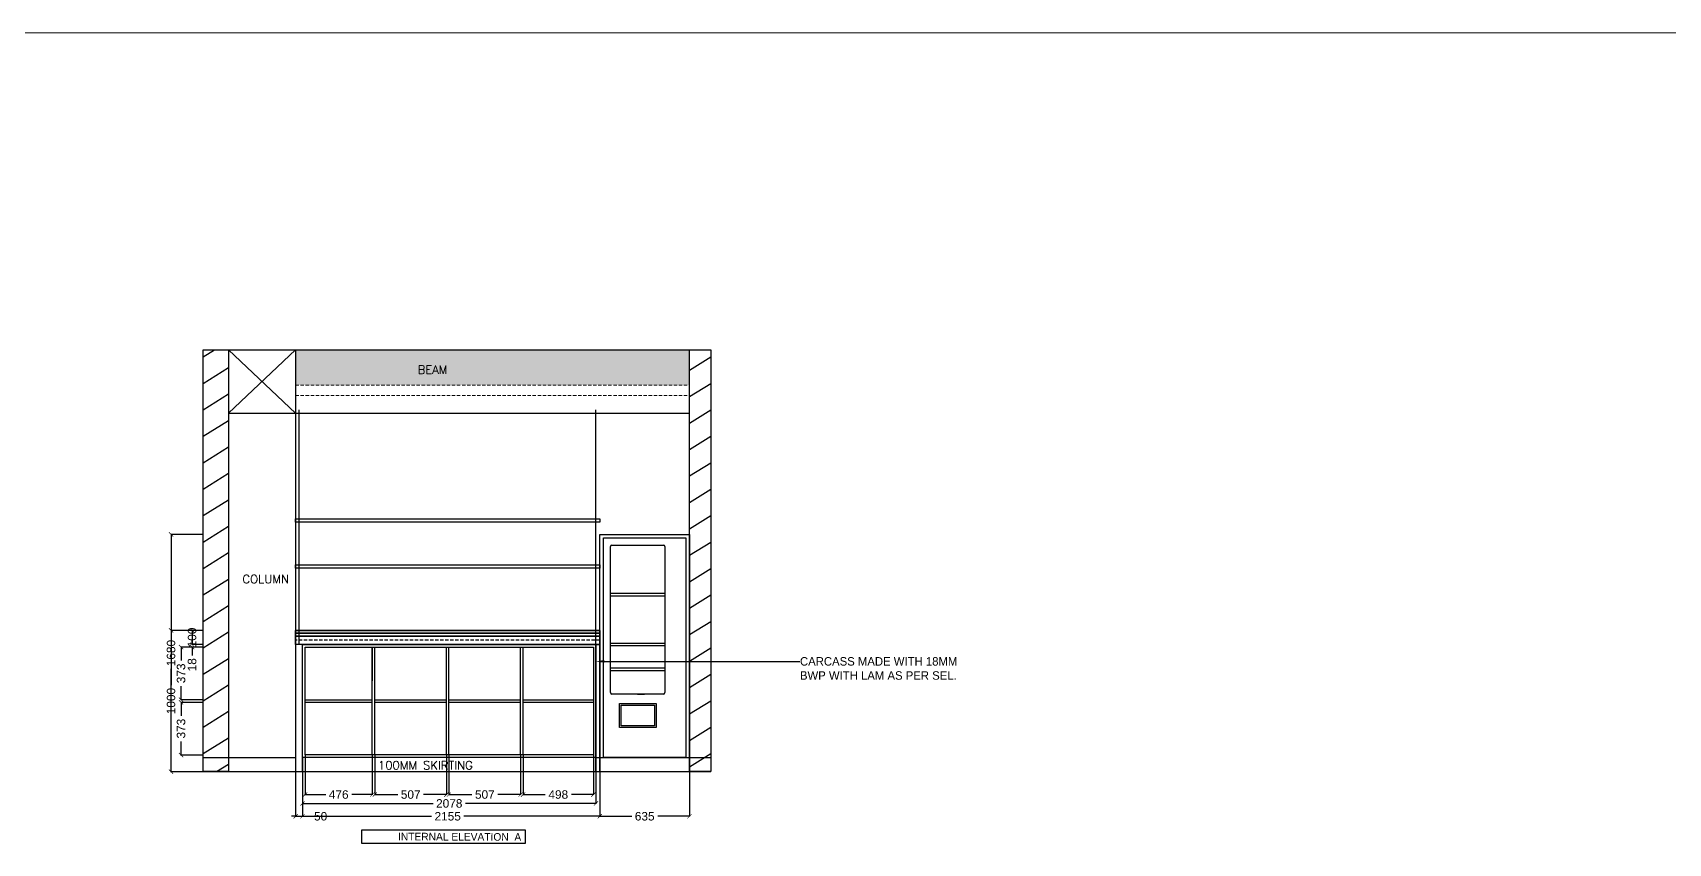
# Model space of a CAD drawing. Header units: millimetres. Extents: x 1464389 to 1998638, y -29162 to 256806.
# Drawn here: x 1531908 to 1543490, y 21363 to 27102 of the extents above; entities that cross this region are included whole.
import ezdxf
from ezdxf import colors
from ezdxf.entities.mleader import LeaderData, LeaderLine
from ezdxf.math import Vec2, Vec3

# ---------------------------------------------------------------- set-up
doc = ezdxf.new("R2010")
doc.units = ezdxf.units.MM
doc.header["$LTSCALE"] = 15
doc.header["$PDMODE"] = 35
doc.linetypes.add('HIDDEN', pattern=[9.525, 6.35, -3.175])
doc.layers.get('0').update_dxf_attribs({"lineweight": 5})
for name, color, linetype, lineweight in [('dimension', 1, 'Continuous', 25), ('false ceiling', 124, 'Continuous', 9), ('LS_DR_TEXT', 7, 'Continuous', 13)]:
    doc.layers.add(name, color=color, linetype=linetype, lineweight=lineweight)
doc.layers.add('Furnitures', color=7, linetype='Continuous', lineweight=25, true_color=0x753b00)
for name, color, linetype in [('Layer 1', 7, 'Continuous'), ('NEW WALL', 5, 'Continuous'), ('Text', 250, 'Continuous')]:
    doc.layers.add(name, color=color, linetype=linetype)
doc.layers.add('TEXTS', color=7, linetype='Continuous', true_color=0x636466)
doc.styles.add('ARIAL', font='arial.ttf')
doc.styles.add('ROMANS', font='romans.shx')
doc.dimstyles.new('SC-25', dxfattribs={"dimtxt": 60, "dimasz": 30, "dimexe": 0, "dimexo": 0, "dimgap": 25, "dimtad": 0, "dimdec": 0, "dimzin": 0, "dimdsep": 46, "dimtxsty": 'ARIAL', "dimblk": 'ARCHTICK', "dimcen": 0.09, "dimdle": 3, "dimclrd": 251, "dimclre": 251, "dimclrt": 1, "dimadec": 0, "dimazin": 0, "dimtfac": 1, "dimtdec": 0, "dimtofl": 0, "dimtmove": 0, "dimatfit": 2, "dimfxl": 100, "dimtolj": 1, "dimtzin": 0, "dimarcsym": 0})

# ---------------------------------------------------------------- blocks, each defined once
blk = doc.blocks.new('_ArchTick')
at = {"color": 0, "linetype": 'ByBlock', "const_width": 0.15}
blk.add_lwpolyline([(-0.5, -0.5), (0.5, 0.5)], dxfattribs=at)
blk = doc.blocks.new('*D2110')
at = {"layer": 'Defpoints', "color": 0, "ltscale": 0.25, "transparency": 16777216}
for p in [(1533770, 22770), (1535924, 22770), (1535924, 21554)]:
    blk.add_point(p, dxfattribs=at)
at = {"layer": 'dimension', "color": 251, "lineweight": -2, "ltscale": 0.25, "transparency": 16777216}
for p, q in [((1533770, 22770), (1533770, 21554)), ((1535924, 22770), (1535924, 21554)), ((1533767, 21554), (1534732, 21554)), ((1535927, 21554), (1534962, 21554))]:
    blk.add_line(p, q, dxfattribs=at)
at = {"layer": 'dimension', "color": 251, "lineweight": -2, "ltscale": 0.25, "transparency": 16777216, "xscale": 30, "yscale": 30, "zscale": 30, "rotation": 180}
blk.add_blockref('_ArchTick', (1533770, 21554), dxfattribs=at)
at = {"layer": 'dimension', "color": 251, "lineweight": -2, "ltscale": 0.25, "transparency": 16777216, "xscale": 30, "yscale": 30, "zscale": 30}
blk.add_blockref('_ArchTick', (1535924, 21554), dxfattribs=at)
at = {"layer": 'dimension', "color": 1, "ltscale": 0.25, "transparency": 16777216, "insert": (1534847, 21554), "char_height": 60, "attachment_point": 5, "style": 'ARIAL'}
blk.add_mtext('\\A1;2155', dxfattribs=at)
blk = doc.blocks.new('*D2111')
at = {"layer": 'Defpoints', "color": 0, "ltscale": 0.25, "transparency": 16777216}
for p in [(1533770, 21870), (1533819, 21870), (1533819, 21554)]:
    blk.add_point(p, dxfattribs=at)
at = {"layer": 'dimension', "color": 251, "lineweight": -2, "ltscale": 0.25, "transparency": 16777216}
for p, q in [((1533770, 21870), (1533770, 21554)), ((1533819, 21870), (1533819, 21554)), ((1533770, 21554), (1533740, 21554)), ((1533819, 21554), (1533879, 21554))]:
    blk.add_line(p, q, dxfattribs=at)
at = {"layer": 'dimension', "color": 251, "lineweight": -2, "ltscale": 0.25, "transparency": 16777216, "xscale": 30, "yscale": 30, "zscale": 30}
blk.add_blockref('_ArchTick', (1533770, 21554), dxfattribs=at)
at = {"layer": 'dimension', "color": 251, "lineweight": -2, "ltscale": 0.25, "transparency": 16777216, "xscale": 30, "yscale": 30, "zscale": 30, "rotation": 180}
blk.add_blockref('_ArchTick', (1533819, 21554), dxfattribs=at)
at = {"layer": 'dimension', "color": 1, "ltscale": 0.25, "transparency": 16777216, "insert": (1533947, 21554), "char_height": 60, "attachment_point": 5, "style": 'ARIAL'}
blk.add_mtext('\\A1;50', dxfattribs=at)
blk = doc.blocks.new('*D2112')
at = {"layer": 'Defpoints', "color": 0, "ltscale": 0.25, "transparency": 16777216}
for p in [(1533819, 21970), (1535897, 21970), (1535897, 21645)]:
    blk.add_point(p, dxfattribs=at)
at = {"layer": 'dimension', "color": 251, "lineweight": -2, "ltscale": 0.25, "transparency": 16777216}
for p, q in [((1533819, 21970), (1533819, 21645)), ((1535897, 21970), (1535897, 21645)), ((1533816, 21645), (1534743, 21645)), ((1535900, 21645), (1534973, 21645))]:
    blk.add_line(p, q, dxfattribs=at)
at = {"layer": 'dimension', "color": 251, "lineweight": -2, "ltscale": 0.25, "transparency": 16777216, "xscale": 30, "yscale": 30, "zscale": 30, "rotation": 180}
blk.add_blockref('_ArchTick', (1533819, 21645), dxfattribs=at)
at = {"layer": 'dimension', "color": 251, "lineweight": -2, "ltscale": 0.25, "transparency": 16777216, "xscale": 30, "yscale": 30, "zscale": 30}
blk.add_blockref('_ArchTick', (1535897, 21645), dxfattribs=at)
at = {"layer": 'dimension', "color": 1, "ltscale": 0.25, "transparency": 16777216, "insert": (1534858, 21645), "char_height": 60, "attachment_point": 5, "style": 'ARIAL'}
blk.add_mtext('\\A1;2078', dxfattribs=at)
blk = doc.blocks.new('*D2113')
at = {"layer": 'Defpoints', "color": 0, "ltscale": 0.25, "transparency": 16777216}
for p in [(1533837, 21988), (1534313, 21988), (1534313, 21708)]:
    blk.add_point(p, dxfattribs=at)
at = {"layer": 'dimension', "color": 251, "lineweight": -2, "ltscale": 0.25, "transparency": 16777216}
for p, q in [((1533837, 21988), (1533837, 21708)), ((1534313, 21988), (1534313, 21708)), ((1533834, 21708), (1533983, 21708)), ((1534316, 21708), (1534168, 21708))]:
    blk.add_line(p, q, dxfattribs=at)
at = {"layer": 'dimension', "color": 251, "lineweight": -2, "ltscale": 0.25, "transparency": 16777216, "xscale": 30, "yscale": 30, "zscale": 30, "rotation": 180}
blk.add_blockref('_ArchTick', (1533837, 21708), dxfattribs=at)
at = {"layer": 'dimension', "color": 251, "lineweight": -2, "ltscale": 0.25, "transparency": 16777216, "xscale": 30, "yscale": 30, "zscale": 30}
blk.add_blockref('_ArchTick', (1534313, 21708), dxfattribs=at)
at = {"layer": 'dimension', "color": 1, "ltscale": 0.25, "transparency": 16777216, "insert": (1534075, 21708), "char_height": 60, "attachment_point": 5, "style": 'ARIAL'}
blk.add_mtext('\\A1;476', dxfattribs=at)
blk = doc.blocks.new('*D2114')
at = {"layer": 'Defpoints', "color": 0, "ltscale": 0.25, "transparency": 16777216}
for p in [(1534331, 21988), (1534838, 21988), (1534838, 21708)]:
    blk.add_point(p, dxfattribs=at)
at = {"layer": 'dimension', "color": 251, "lineweight": -2, "ltscale": 0.25, "transparency": 16777216}
for p, q in [((1534331, 21988), (1534331, 21708)), ((1534838, 21988), (1534838, 21708)), ((1534328, 21708), (1534493, 21708)), ((1534841, 21708), (1534676, 21708))]:
    blk.add_line(p, q, dxfattribs=at)
at = {"layer": 'dimension', "color": 251, "lineweight": -2, "ltscale": 0.25, "transparency": 16777216, "xscale": 30, "yscale": 30, "zscale": 30, "rotation": 180}
blk.add_blockref('_ArchTick', (1534331, 21708), dxfattribs=at)
at = {"layer": 'dimension', "color": 251, "lineweight": -2, "ltscale": 0.25, "transparency": 16777216, "xscale": 30, "yscale": 30, "zscale": 30}
blk.add_blockref('_ArchTick', (1534838, 21708), dxfattribs=at)
at = {"layer": 'dimension', "color": 1, "ltscale": 0.25, "transparency": 16777216, "insert": (1534585, 21708), "char_height": 60, "attachment_point": 5, "style": 'ARIAL'}
blk.add_mtext('\\A1;507', dxfattribs=at)
blk = doc.blocks.new('*D2115')
at = {"layer": 'Defpoints', "color": 0, "ltscale": 0.25, "transparency": 16777216}
for p in [(1534856, 21988), (1535363, 21988), (1535363, 21708)]:
    blk.add_point(p, dxfattribs=at)
at = {"layer": 'dimension', "color": 251, "lineweight": -2, "ltscale": 0.25, "transparency": 16777216}
for p, q in [((1534856, 21988), (1534856, 21708)), ((1535363, 21988), (1535363, 21708)), ((1534853, 21708), (1535018, 21708)), ((1535366, 21708), (1535201, 21708))]:
    blk.add_line(p, q, dxfattribs=at)
at = {"layer": 'dimension', "color": 251, "lineweight": -2, "ltscale": 0.25, "transparency": 16777216, "xscale": 30, "yscale": 30, "zscale": 30, "rotation": 180}
blk.add_blockref('_ArchTick', (1534856, 21708), dxfattribs=at)
at = {"layer": 'dimension', "color": 251, "lineweight": -2, "ltscale": 0.25, "transparency": 16777216, "xscale": 30, "yscale": 30, "zscale": 30}
blk.add_blockref('_ArchTick', (1535363, 21708), dxfattribs=at)
at = {"layer": 'dimension', "color": 1, "ltscale": 0.25, "transparency": 16777216, "insert": (1535110, 21708), "char_height": 60, "attachment_point": 5, "style": 'ARIAL'}
blk.add_mtext('\\A1;507', dxfattribs=at)
blk = doc.blocks.new('*D2116')
at = {"layer": 'Defpoints', "color": 0, "ltscale": 0.25, "transparency": 16777216}
for p in [(1535381, 21988), (1535879, 21988), (1535879, 21708)]:
    blk.add_point(p, dxfattribs=at)
at = {"layer": 'dimension', "color": 251, "lineweight": -2, "ltscale": 0.25, "transparency": 16777216}
for p, q in [((1535381, 21988), (1535381, 21708)), ((1535879, 21988), (1535879, 21708)), ((1535378, 21708), (1535538, 21708)), ((1535882, 21708), (1535723, 21708))]:
    blk.add_line(p, q, dxfattribs=at)
at = {"layer": 'dimension', "color": 251, "lineweight": -2, "ltscale": 0.25, "transparency": 16777216, "xscale": 30, "yscale": 30, "zscale": 30, "rotation": 180}
blk.add_blockref('_ArchTick', (1535381, 21708), dxfattribs=at)
at = {"layer": 'dimension', "color": 251, "lineweight": -2, "ltscale": 0.25, "transparency": 16777216, "xscale": 30, "yscale": 30, "zscale": 30}
blk.add_blockref('_ArchTick', (1535879, 21708), dxfattribs=at)
at = {"layer": 'dimension', "color": 1, "ltscale": 0.25, "transparency": 16777216, "insert": (1535630, 21708), "char_height": 60, "attachment_point": 5, "style": 'ARIAL'}
blk.add_mtext('\\A1;498', dxfattribs=at)
blk = doc.blocks.new('*D1540')
at = {"layer": 'Defpoints', "color": 0, "ltscale": 0.25, "transparency": 16777216}
for p in [(1533037, 22752), (1533115, 22770), (1533115, 22752)]:
    blk.add_point(p, dxfattribs=at)
at = {"layer": 'dimension', "color": 251, "lineweight": -2, "ltscale": 0.25, "transparency": 16777216}
for p, q in [((1533037, 22770), (1533037, 22800)), ((1533115, 22770), (1533037, 22770)), ((1533115, 22752), (1533037, 22752)), ((1533037, 22752), (1533037, 22692))]:
    blk.add_line(p, q, dxfattribs=at)
at = {"layer": 'dimension', "color": 251, "lineweight": -2, "ltscale": 0.25, "transparency": 16777216, "xscale": 30, "yscale": 30, "zscale": 30}
for p, rotation in [((1533037, 22770), 270), ((1533037, 22752), 90)]:
    blk.add_blockref('_ArchTick', p, dxfattribs=dict(at, rotation=rotation))
at = {"layer": 'dimension', "color": 1, "ltscale": 0.25, "transparency": 16777216, "insert": (1533037, 22627), "char_height": 60, "attachment_point": 5, "rotation": 90, "style": 'ARIAL'}
blk.add_mtext('\\A1;18', dxfattribs=at)
blk = doc.blocks.new('*D1541')
at = {"layer": 'Defpoints', "color": 0, "ltscale": 0.25, "transparency": 16777216}
for p in [(1533115, 22752), (1532959, 22379), (1533115, 22379)]:
    blk.add_point(p, dxfattribs=at)
at = {"layer": 'dimension', "color": 251, "lineweight": -2, "ltscale": 0.25, "transparency": 16777216}
for p, q in [((1532959, 22755), (1532959, 22657)), ((1533115, 22752), (1532959, 22752)), ((1532959, 22376), (1532959, 22475)), ((1533115, 22379), (1532959, 22379))]:
    blk.add_line(p, q, dxfattribs=at)
at = {"layer": 'dimension', "color": 251, "lineweight": -2, "ltscale": 0.25, "transparency": 16777216, "xscale": 30, "yscale": 30, "zscale": 30}
for p, rotation in [((1532959, 22752), 90), ((1532959, 22379), 270)]:
    blk.add_blockref('_ArchTick', p, dxfattribs=dict(at, rotation=rotation))
at = {"layer": 'dimension', "color": 1, "ltscale": 0.25, "transparency": 16777216, "insert": (1532959, 22566), "char_height": 60, "attachment_point": 5, "rotation": 90, "style": 'ARIAL'}
blk.add_mtext('\\A1;373', dxfattribs=at)
blk = doc.blocks.new('*D1542')
at = {"layer": 'Defpoints', "color": 0, "ltscale": 0.25, "transparency": 16777216}
for p in [(1533115, 22361), (1532959, 21988), (1533115, 21988)]:
    blk.add_point(p, dxfattribs=at)
at = {"layer": 'dimension', "color": 251, "lineweight": -2, "ltscale": 0.25, "transparency": 16777216}
for p, q in [((1532959, 22364), (1532959, 22266)), ((1533115, 22361), (1532959, 22361)), ((1532959, 21985), (1532959, 22084)), ((1533115, 21988), (1532959, 21988))]:
    blk.add_line(p, q, dxfattribs=at)
at = {"layer": 'dimension', "color": 251, "lineweight": -2, "ltscale": 0.25, "transparency": 16777216, "xscale": 30, "yscale": 30, "zscale": 30}
for p, rotation in [((1532959, 22361), 90), ((1532959, 21988), 270)]:
    blk.add_blockref('_ArchTick', p, dxfattribs=dict(at, rotation=rotation))
at = {"layer": 'dimension', "color": 1, "ltscale": 0.25, "transparency": 16777216, "insert": (1532959, 22175), "char_height": 60, "attachment_point": 5, "rotation": 90, "style": 'ARIAL'}
blk.add_mtext('\\A1;373', dxfattribs=at)
blk = doc.blocks.new('*D2117')
at = {"layer": 'Defpoints', "color": 0, "ltscale": 0.25, "transparency": 16777216}
for p in [(1533115, 22870), (1532888, 21870), (1533770, 21870)]:
    blk.add_point(p, dxfattribs=at)
at = {"layer": 'dimension', "color": 251, "lineweight": -2, "ltscale": 0.25, "transparency": 16777216}
for p, q in [((1532888, 22873), (1532888, 22482)), ((1533115, 22870), (1532888, 22870)), ((1532888, 21867), (1532888, 22259)), ((1533770, 21870), (1532888, 21870))]:
    blk.add_line(p, q, dxfattribs=at)
at = {"layer": 'dimension', "color": 251, "lineweight": -2, "ltscale": 0.25, "transparency": 16777216, "xscale": 30, "yscale": 30, "zscale": 30}
for p, rotation in [((1532888, 22870), 90), ((1532888, 21870), 270)]:
    blk.add_blockref('_ArchTick', p, dxfattribs=dict(at, rotation=rotation))
at = {"layer": 'dimension', "color": 1, "ltscale": 0.25, "transparency": 16777216, "insert": (1532888, 22370), "char_height": 60, "attachment_point": 5, "rotation": 90, "style": 'ARIAL'}
blk.add_mtext('\\A1;1000', dxfattribs=at)
blk = doc.blocks.new('*D1543')
at = {"layer": 'Defpoints', "color": 0, "ltscale": 0.25, "transparency": 16777216}
for p in [(1533115, 22870), (1533037, 22770), (1533115, 22770)]:
    blk.add_point(p, dxfattribs=at)
at = {"layer": 'dimension', "color": 251, "lineweight": -2, "ltscale": 0.25, "transparency": 16777216}
for p, q in [((1533037, 22873), (1533037, 22767)), ((1533115, 22870), (1533037, 22870)), ((1533115, 22770), (1533037, 22770))]:
    blk.add_line(p, q, dxfattribs=at)
at = {"layer": 'dimension', "color": 251, "lineweight": -2, "ltscale": 0.25, "transparency": 16777216, "xscale": 30, "yscale": 30, "zscale": 30}
for p, rotation in [((1533037, 22870), 90), ((1533037, 22770), 270)]:
    blk.add_blockref('_ArchTick', p, dxfattribs=dict(at, rotation=rotation))
at = {"layer": 'dimension', "color": 1, "ltscale": 0.25, "transparency": 16777216, "insert": (1533037, 22820), "char_height": 60, "attachment_point": 5, "rotation": 90, "style": 'ARIAL'}
blk.add_mtext('\\A1;100', dxfattribs=at)
blk = doc.blocks.new('*D1544')
at = {"layer": 'Defpoints', "color": 0, "ltscale": 0.25, "transparency": 16777216}
for p in [(1533115, 23550), (1532888, 21870), (1533115, 21870)]:
    blk.add_point(p, dxfattribs=at)
at = {"layer": 'dimension', "color": 251, "lineweight": -2, "ltscale": 0.25, "transparency": 16777216}
for p, q in [((1532888, 23553), (1532888, 22822)), ((1533115, 23550), (1532888, 23550)), ((1532888, 21867), (1532888, 22599)), ((1533115, 21870), (1532888, 21870))]:
    blk.add_line(p, q, dxfattribs=at)
at = {"layer": 'dimension', "color": 251, "lineweight": -2, "ltscale": 0.25, "transparency": 16777216, "xscale": 30, "yscale": 30, "zscale": 30}
for p, rotation in [((1532888, 23550), 90), ((1532888, 21870), 270)]:
    blk.add_blockref('_ArchTick', p, dxfattribs=dict(at, rotation=rotation))
at = {"layer": 'dimension', "color": 1, "ltscale": 0.25, "transparency": 16777216, "insert": (1532888, 22710), "char_height": 60, "attachment_point": 5, "rotation": 90, "style": 'ARIAL'}
blk.add_mtext('\\A1;1680', dxfattribs=at)
blk = doc.blocks.new('*D1545')
at = {"layer": 'Defpoints', "color": 0, "ltscale": 0.25, "transparency": 16777216}
for p in [(1535924, 21870), (1536559, 21870), (1536559, 21554)]:
    blk.add_point(p, dxfattribs=at)
at = {"layer": 'dimension', "color": 251, "lineweight": -2, "ltscale": 0.25, "transparency": 16777216}
for p, q in [((1535924, 21870), (1535924, 21554)), ((1536559, 21870), (1536559, 21554)), ((1535921, 21554), (1536150, 21554)), ((1536562, 21554), (1536334, 21554))]:
    blk.add_line(p, q, dxfattribs=at)
at = {"layer": 'dimension', "color": 251, "lineweight": -2, "ltscale": 0.25, "transparency": 16777216, "xscale": 30, "yscale": 30, "zscale": 30, "rotation": 180}
blk.add_blockref('_ArchTick', (1535924, 21554), dxfattribs=at)
at = {"layer": 'dimension', "color": 251, "lineweight": -2, "ltscale": 0.25, "transparency": 16777216, "xscale": 30, "yscale": 30, "zscale": 30}
blk.add_blockref('_ArchTick', (1536559, 21554), dxfattribs=at)
at = {"layer": 'dimension', "color": 1, "ltscale": 0.25, "transparency": 16777216, "insert": (1536242, 21554), "char_height": 60, "attachment_point": 5, "style": 'ARIAL'}
blk.add_mtext('\\A1;635', dxfattribs=at)
blk = doc.blocks.new('vm')
at = {"layer": 'Furnitures', "ltscale": 0.25}
for p, q in [((1188846, -302952), (1188846, -301917)), ((1188856, -301907), (1189221, -301907)), ((1189231, -301917), (1189231, -302952)), ((1188846, -302249), (1189231, -302249)), ((1188846, -302267), (1189231, -302267)), ((1188846, -302601), (1189231, -302601)), ((1188846, -302619), (1189231, -302619)), ((1188846, -302777), (1189231, -302777)), ((1188846, -302795), (1189231, -302795)), ((1189221, -302962), (1188856, -302962)), ((1189038, -302962), (1189088, -302962))]:
    blk.add_line(p, q, dxfattribs=at)
for points in [[(1188771, -301832), (1189406, -301832), (1189406, -303512), (1188771, -303512)], [(1188796, -301857), (1189381, -301857), (1189381, -303412), (1188796, -303412)], [(1188910, -303028), (1189170, -303028), (1189170, -303199), (1188910, -303199)], [(1188922, -303040), (1189158, -303040), (1189158, -303187), (1188922, -303187)]]:
    blk.add_lwpolyline(points, close=True, dxfattribs=at)
for centre, start, end in [((1188856, -301917), 90, 180), ((1189221, -301917), 0, 90), ((1188856, -302952), 180, 270), ((1189221, -302952), 270, 0)]:
    blk.add_arc(centre, 10, start, end, dxfattribs=at)

msp = doc.modelspace()

# ---------------------------------------------------------------- hatches: boundary and pattern name
at = {"layer": 'Layer 1', "ltscale": 0.25}
h = msp.add_hatch(dxfattribs=at)
h.set_pattern_fill('ANSI31', color=8, scale=50, angle=167)
h.set_pattern_definition([(212, (698769.95, 199813.63), (84.124683, -134.627635), [])])
h.paths.add_polyline_path([(1524650.1, 24857.3), (1524470.1, 24857.3), (1524470.1, 21970.3), (1524650.1, 21970.3)])
h.paths.add_polyline_path([(1528065, 24206.9), (1527915, 24206.9), (1527915, 24029.7), (1528065, 24029.7)])
h.paths.add_polyline_path([(1528065, 24465.8), (1527915, 24465.8), (1527915, 24206.9), (1528065, 24206.9)])
h.paths.add_polyline_path([(1528065, 24575.2), (1527915, 24575.2), (1527915, 24465.8), (1528065, 24465.8)])
h.paths.add_polyline_path([(1528065, 24757.7), (1527915, 24757.7), (1527915, 24575.2), (1528065, 24575.2)])
h.paths.add_polyline_path([(1528065, 24857.3), (1527915, 24857.3), (1527915, 24757.7), (1528065, 24757.7)])
h.paths.add_polyline_path([(1528065, 24029.7), (1527915, 24029.7), (1527915, 23645.3), (1528065, 23645.3)])
h.paths.add_polyline_path([(1528065, 23645.3), (1527915, 23645.3), (1527915, 22977.8), (1528065, 22995.3)])
h.paths.add_polyline_path([(1528065, 22995.3), (1527915, 22977.8), (1527915, 22899.9), (1528065, 22909)])
h.paths.add_polyline_path([(1528065, 22909), (1527915, 22899.9), (1527915, 22825), (1528065, 22827)])
h.paths.add_polyline_path([(1528065, 22827), (1527915, 22825), (1527915, 22651.1), (1528065, 22651.1)])
h.paths.add_polyline_path([(1528065, 22651.1), (1527915, 22651.1), (1527915, 22029), (1528065, 22068)])
h.paths.add_polyline_path([(1528065, 22068), (1527915, 22029), (1527915, 21970.3), (1528065, 21970.3)])
h.paths.add_polyline_path([(1533294.6, 24857.3), (1533114.6, 24857.3), (1533114.6, 21870.3), (1533294.6, 21870.3)])
h.paths.add_polyline_path([(1536709.4, 24857.3), (1536559.4, 24857.3), (1536559.4, 21870.3), (1536709.4, 21870.3)])
h = msp.add_hatch(dxfattribs=at)
h.set_pattern_fill('AR-CONC', color=8, angle=225)
h.set_pattern_definition([(275, (698769.95, 199813.63), (-140.09465, -117.55338), [19.05, -209.55]), (220, (698769.95, 199813.63), (160.018453, -110.17673), [15.24, -167.640584]), (325.451445, (698758.28, 199803.84), (19.923798, -227.730102), [16.19001, -178.090245]), (271.1842, (698805.88, 199777.71), (-221.410243, -161.95341), [28.575, -314.325]), (321.635558, (698787.42, 199764.22), (7.08662, -342.82676), [24.28502, -267.13561]), (216.18415, (698805.88, 199777.7), (7.08662, -342.82676), [22.85997, -251.45973]), (246, (698778.93, 199768.73), (-179.51998, -34.89515), [19.05, -209.55]), (191, (698778.93, 199768.73), (86.539927, -173.941193), [15.24, -167.64]), (296.451445, (698763.97, 199765.82), (-92.980052, -208.836343), [16.19001, -178.089938]), (262.5, (698769.955, 199813.63), (57.605469, -61.9734137), [0, -165.608, 0, -170.18, 0, -168.275]), (232.5, (698769.955, 199813.63), (23.589727, -118.087), [0, -97.028, 0, -161.798, 0, -64.135]), (192.5, (698810.006, 199853.685), (-99.927863, -91.8261956), [0, -63.5, 0, -198.12, 0, -262.89]), (182.5, (698827.97, 199871.65), (-86.763904, -122.722393), [0, -82.55, 0, -131.572, 0, -186.69])])
h.paths.add_polyline_path([(1525125.1, 24857.3), (1525125.1, 24607.3), (1527915, 24607.3), (1527915, 24857.3)])
h.paths.add_polyline_path([(1533769.6, 24857.3), (1533769.6, 24607.3), (1536559.4, 24607.3), (1536559.4, 24857.3)])
h.paths.add_polyline_path([(1534619.3, 24670.8), (1534860.8, 24670.8), (1534860.8, 24760.8), (1534619.3, 24760.8)], flags=24)

# ---------------------------------------------------------------- linework, layer by layer
at = {"ltscale": 0.25}
msp.add_line((1520964.5, 27101.7), (1566247, 27101.7), dxfattribs=at)
at = {"layer": 'false ceiling', "linetype": 'HIDDEN', "ltscale": 0.25}
for p, q in [((1533769.6, 24607.3), (1536559.4, 24607.3)), ((1533769.6, 24532.3), (1536559.4, 24532.3))]:
    msp.add_line(p, q, dxfattribs=at)
at = {"layer": 'Furnitures', "color": 32, "ltscale": 0.25, "true_color": 0xcd6928}
for p, q in [((1533795.6, 22770.3), (1533795.6, 24432.3)), ((1535897.1, 22770.3), (1535897.1, 24432.3))]:
    msp.add_line(p, q, dxfattribs=at)
at = {"layer": 'Furnitures', "color": 18, "ltscale": 0.25, "true_color": 0x000000}
msp.add_line((1535924.4, 22870.3), (1533769.6, 22870.3), dxfattribs=at)
at = {"layer": 'Furnitures', "ltscale": 0.25}
for p, q in [((1535924.4, 22850.3), (1533769.6, 22850.3)), ((1535924.4, 22830.3), (1533769.6, 22830.3)), ((1533769.6, 22770.3), (1533769.6, 21870.3)), ((1533819.1, 21870.3), (1533819.1, 22770.3)), ((1534313.1, 21988.3), (1534313.1, 22752.3)), ((1534313.1, 22752.3), (1534313.1, 22514.3)), ((1534331.1, 21988.3), (1534331.1, 22752.3)), ((1534838.1, 21988.3), (1534838.1, 22752.3)), ((1534856.1, 21988.3), (1534856.1, 22752.3)), ((1535363.1, 21988.3), (1535363.1, 22752.3)), ((1535381.1, 21988.3), (1535381.1, 22752.3)), ((1535897.1, 21870.3), (1535897.1, 22770.3)), ((1535897.1, 22770.3), (1535924.4, 22770.3)), ((1533837.1, 22379.3), (1534313.1, 22379.3)), ((1533837.1, 22361.3), (1534313.1, 22361.3)), ((1534331.1, 22379.3), (1534838.1, 22379.3)), ((1534331.1, 22361.3), (1534838.1, 22361.3)), ((1534856.1, 22379.3), (1535363.1, 22379.3)), ((1534856.1, 22361.3), (1535363.1, 22361.3)), ((1535381.1, 22379.3), (1535879.1, 22379.3)), ((1535381.1, 22361.3), (1535879.1, 22361.3))]:
    msp.add_line(p, q, dxfattribs=at)
at = {"layer": 'Furnitures', "linetype": 'HIDDEN', "ltscale": 0.25}
msp.add_line((1535924.4, 22800.3), (1533769.6, 22800.3), dxfattribs=at)
at = {"layer": 'Furnitures', "ltscale": 0.25}
for points in [[(1533769.6, 23660.4), (1535924.4, 23660.4), (1535924.4, 23635.4), (1533769.6, 23635.4)], [(1533769.6, 23335.3), (1535924.4, 23335.3), (1535924.4, 23310.3), (1533769.6, 23310.3)], [(1533769.6, 22850.3), (1535924.4, 22850.3), (1535924.4, 22830.3), (1533769.6, 22830.3)], [(1533769.6, 22830.3), (1535924.4, 22830.3), (1535924.4, 22770.3), (1533769.6, 22770.3)], [(1533819.1, 22770.3), (1535897.1, 22770.3), (1535897.1, 21970.3), (1533819.1, 21970.3)], [(1533837.1, 22752.3), (1535879.1, 22752.3), (1535879.1, 21988.3), (1533837.1, 21988.3)]]:
    msp.add_lwpolyline(points, close=True, dxfattribs=at)
at = {"layer": 'Furnitures', "color": 18, "ltscale": 0.25, "true_color": 0x000000}
msp.add_lwpolyline([(1533769.6, 22870.3), (1535924.4, 22870.3), (1535924.4, 22850.3), (1533769.6, 22850.3)], close=True, dxfattribs=at)
at = {"layer": 'Layer 1', "ltscale": 0.25}
for p, q in [((1533114.6, 24857.3), (1536709.4, 24857.3)), ((1533294.6, 24857.3), (1533769.6, 24407.3)), ((1533769.6, 24857.3), (1533294.6, 24407.3)), ((1533294.6, 24407.3), (1536559.4, 24407.3)), ((1533114.6, 21970.3), (1533769.6, 21970.3)), ((1535897.1, 21970.3), (1536709.4, 21970.3)), ((1533114.6, 21870.3), (1536709.4, 21870.3))]:
    msp.add_line(p, q, dxfattribs=at)
at = {"layer": 'NEW WALL', "ltscale": 0.25}
msp.add_line((1533769.6, 24857.3), (1533769.6, 21870.3), dxfattribs=at)
for points in [[(1533114.6, 24857.3), (1533294.6, 24857.3), (1533294.6, 21870.3), (1533114.6, 21870.3)], [(1536559.4, 24857.3), (1536709.4, 24857.3), (1536709.4, 21870.3), (1536559.4, 21870.3)]]:
    msp.add_lwpolyline(points, close=True, dxfattribs=at)
at = {"layer": 'Text', "color": 32, "ltscale": 0.25}
msp.add_lwpolyline([(1535398.9, 21456.1), (1534237.2, 21456.1), (1534237.2, 21363.1), (1535398.9, 21363.1)], close=True, dxfattribs=at)

# ---------------------------------------------------------------- block references
msp.add_blockref('vm', (347153.4, 325381.8))

# ---------------------------------------------------------------- texts
at = {"layer": 'LS_DR_TEXT', "ltscale": 0.25, "char_height": 60, "attachment_point": 1, "style": 'ROMANS'}
for s, width, insert in [('BEAM', 469.919, (1534634.3, 24745.8)), ('\\pxqc;COLUMN', 469.919, (1533323.4, 23263.5)), ('100MM SKIRTING', 765.98, (1534353.3, 21945.6))]:
    msp.add_mtext_dynamic_manual_height_columns(s, width=width, gutter_width=375, heights=[0], dxfattribs=dict(at, insert=insert))
at = {"layer": 'LS_DR_TEXT', "insert": (1535367.4, 21379.8), "char_height": 54.107, "attachment_point": 9, "rotation": 359.76961}
msp.add_mtext_dynamic_manual_height_columns('INTERNAL ELEVATION  A', width=1165.718, gutter_width=202.9, heights=[0], dxfattribs=at)

# ---------------------------------------------------------------- dimensions: what is measured, and where the dimension line sits
at = {"layer": 'dimension', "ltscale": 0.25}
for base, p1, p2, picture, middle in [((1532887.8, 21870.3), (1533114.6, 23550.3), (1533114.6, 21870.3), '*D1544', (1532887.8, 22710.3)), ((1532887.8, 21870.3), (1533114.6, 22870.3), (1533769.6, 21870.3), '*D2117', (1532887.8, 22370.3)), ((1532958.8, 22379.3), (1533114.6, 22752.3), (1533114.6, 22379.3), '*D1541', (1532958.8, 22565.8)), ((1533037.4, 22752.3), (1533114.6, 22770.3), (1533114.6, 22752.3), '*D1540', (1533037.4, 22627.1)), ((1532958.8, 21988.3), (1533114.6, 22361.3), (1533114.6, 21988.3), '*D1542', (1532958.8, 22174.8))]:
    dim = msp.add_linear_dim(base=base, p1=p1, p2=p2, angle=90, dimstyle='SC-25', dxfattribs=at)
    dim.commit()
    dim.dimension.update_dxf_attribs({"geometry": picture, "text_midpoint": middle})
dim = msp.add_linear_dim(base=(1533037.4, 22770.3), p1=(1533114.6, 22870.3), p2=(1533114.6, 22770.3), angle=90, dimstyle='SC-25', dxfattribs=at)
dim.commit()
dim.dimension.update_dxf_attribs({"geometry": '*D1543', "text_midpoint": (1533037.4, 22820.3), "dimtype": 160})
for base, p1, p2, picture, middle in [((1535924.4, 21553.6), (1533769.6, 22770.3), (1535924.4, 22770.3), '*D2110', (1534847, 21553.6)), ((1535897.1, 21645.4), (1533819.1, 21970.3), (1535897.1, 21970.3), '*D2112', (1534858.1, 21645.4)), ((1534313.1, 21707.8), (1533837.1, 21988.3), (1534313.1, 21988.3), '*D2113', (1534075.1, 21707.8)), ((1534838.1, 21707.8), (1534331.1, 21988.3), (1534838.1, 21988.3), '*D2114', (1534584.6, 21707.8)), ((1535363.1, 21707.8), (1534856.1, 21988.3), (1535363.1, 21988.3), '*D2115', (1535109.6, 21707.8)), ((1535879.1, 21707.8), (1535381.1, 21988.3), (1535879.1, 21988.3), '*D2116', (1535630.1, 21707.8)), ((1533819.065715, 21553.6106213), (1533769.565715, 21870.2846973), (1533819.065715, 21870.2846973), '*D2111', (1533946.9374748, 21553.6106213)), ((1536559.4, 21553.6), (1535924.4, 21870.3), (1536559.4, 21870.3), '*D1545', (1536241.9, 21553.6))]:
    dim = msp.add_linear_dim(base=base, p1=p1, p2=p2, dimstyle='SC-25', dxfattribs=at)
    dim.commit()
    dim.dimension.update_dxf_attribs({"geometry": picture, "text_midpoint": middle})

# ---------------------------------------------------------------- leaders
at = {"layer": 'TEXTS', "color": 251, "true_color": 0x636466}
ml = msp.add_multileader_mtext('Standard', dxfattribs=at)
ml.set_content('CARCASS MADE WITH 18MM BWP WITH LAM AS PER SEL.', color=(99, 100, 102))
ml.set_leader_properties()
ml.build(insert=Vec2(0, 0))
ml.multileader.update_dxf_attribs({"has_dogleg": 0, "text_right_attachment_type": 6, "dogleg_length": 0.36, "arrow_head_size": 60})
ctx = ml.context
ctx.base_point, ctx.char_height, ctx.arrow_head_size, ctx.plane_origin = Vec3(1537339.5, 22651.1), 60, 60, Vec3(1535538, 22645.6)
ctx.right_attachment = 6
notes = []
notes.append((ctx, [(0, (1, 1, 0), (1537339.1, 22651.1), (1, 0), 0.36, [(0, [(1535897.1, 22651)], 0, [])])]))
ctx.mtext.insert, ctx.mtext.width, ctx.mtext.flow_direction = Vec3(1537341.5, 22681.1), 1152.293, 5
for ctx, leaders in notes:
    for number, flags, end, landing, length, lines in leaders:
        leader = LeaderData()
        leader.index, (leader.has_last_leader_line, leader.has_dogleg_vector, leader.attachment_direction) = number, flags
        leader.last_leader_point, leader.dogleg_vector, leader.dogleg_length = Vec3(end), Vec3(landing), length
        for number, points, colour, breaks in lines:
            line = LeaderLine()
            line.index, line.vertices, line.color, line.breaks = number, Vec3.list(points), colors.encode_raw_color(colour), breaks
            leader.lines.append(line)
        ctx.leaders.append(leader)

doc.saveas('drawing.dxf')
